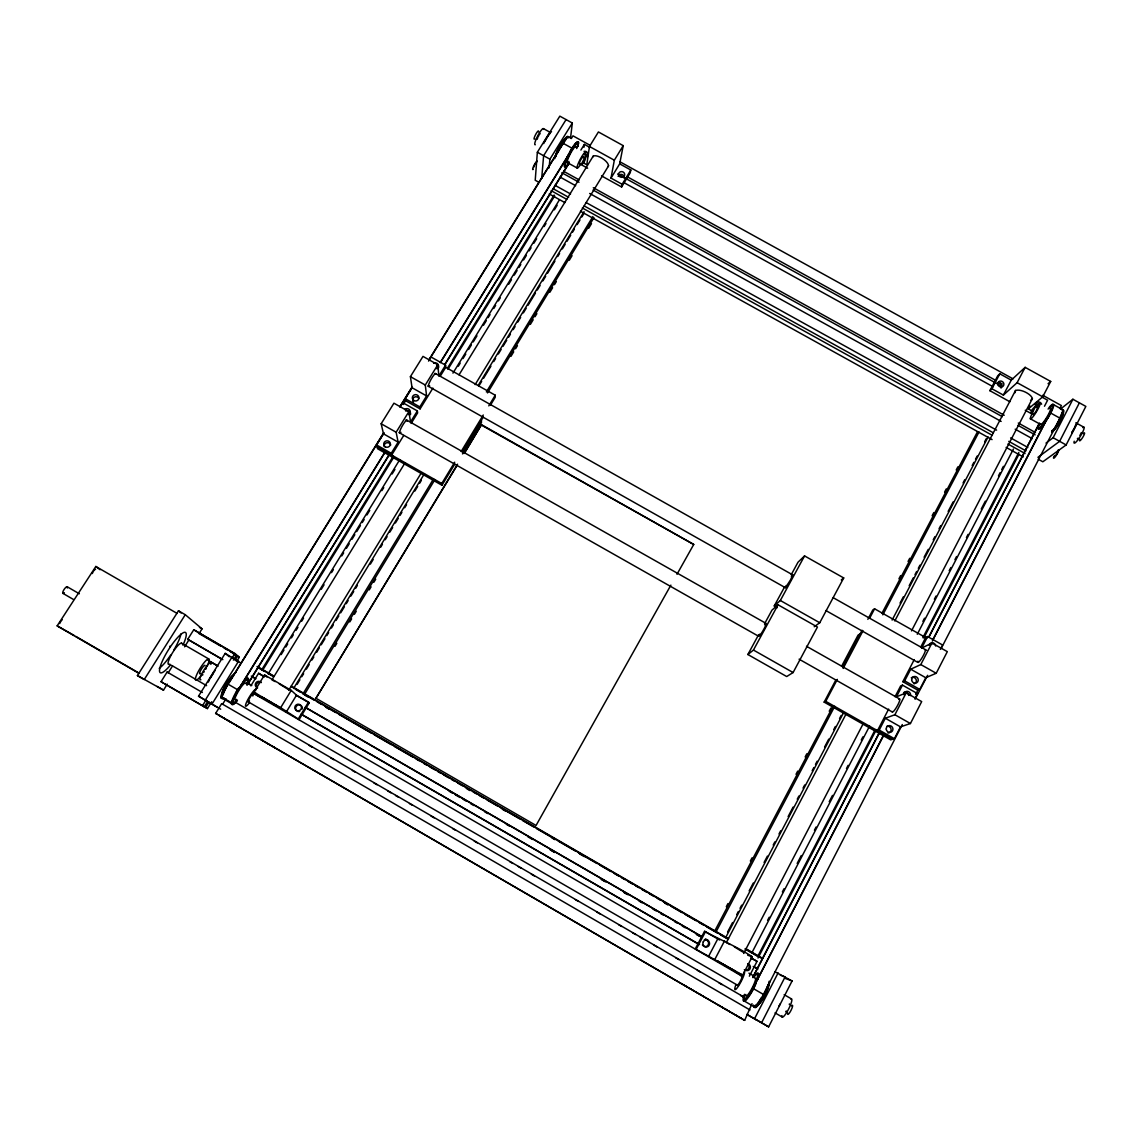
<?xml version="1.0" encoding="UTF-8"?>
<svg xmlns="http://www.w3.org/2000/svg" width="1143" height="1143" viewBox="0 0 1143 1143"><rect width="100%" height="100%" fill="white"/><g stroke="black" fill="none" stroke-linecap="round" stroke-linejoin="round"><path stroke-width="1.5" d="M444.998 366.917L495.248 395.221L495.19 397.335L490.604 404.922M434.94 373.275L792.771 574.915L790.427 580.044L785.427 587.716L427.868 386.034M785.427 587.716L786.198 585.53M570.486 138.403L572.329 123.044L559.841 116.143L537.353 152.248L535.224 180.265L538.239 181.937M541.696 178.379L543.625 155.719L566.085 119.601M549.083 167.864L549.912 159.191L572.329 123.044M583.987 147.233L584.387 144.375L589.945 147.447M601.532 175.893L621.606 186.995L622.163 184.28L611.005 178.108L619.677 163.863L623.221 145.647L598.418 131.959L589.474 146.49L586.788 164.721L582.601 162.406M611.005 178.108L614.334 160.22L623.221 145.647M619.677 163.863L630.807 170.007L630.222 172.779L621.606 186.995M533.638 167.364L534.238 165.735M1054.775 455.586L1054.618 456.514L1056.518 454.385M1057.604 452.128L1056.889 453.742M583.244 157.891C584.787 152.005 576.972 165.235 580.13 163.478M1033.301 413.152C1031.543 418.824 1040.187 405.708 1036.772 407.622M759.824 634.094C756.966 641.809 769.425 620.249 765.01 624.992M1059.532 418.452L1060.504 416.509A13.159 2.172 -58.7 0 0 1062.09 412.237M1050.831 411.166L932.831 639.694M747.193 1014.555L768.625 1026.857L792.085 980.965L774.925 971.736M1038.144 459.172L1042.83 461.772L1066.148 444.941L1085.85 406.408L1072.906 399.25L1060.504 409.065M778.112 972.893L754.566 1018.699L768.625 1026.857M1046.002 443.084L1053.132 437.74L1072.906 399.25M835.704 680.256L824.16 702.116L890.668 739.85L894.397 738.692L900.498 726.848L910.428 723.533L921.687 701.588L906.199 692.829L896.412 696.844L902.47 685.128L917.572 693.658L915.3 698.059M914.243 659.625L902.827 681.685L917.843 690.172L919.758 689.4L925.773 677.713L936.217 673.27L947.318 651.653L931.945 642.995L921.629 648.11L927.602 636.565L942.589 645.009L940.36 649.353M761.595 1022.771L785.098 976.922L780.212 975.136M1079.378 402.822L1059.632 441.341L1037.944 457.314M752.023 1003.654L744.665 1020.37L215.641 713.389L221.656 703.659L750.022 1009.983M1059.932 408.465L1061.404 405.579L1042.687 395.235M916.186 693.401L917.815 690.243M902.298 724.548L762.61 996.039A15.659 2.8 -62.7 0 1 753.537 1005.111M915.072 699.259L927.616 675.327M941.189 648.495L1060.618 416.781A14.33 2.357 -58.7 0 0 1061.761 409.766M757.952 955.948L875.267 729.534M922.844 637.708L1018.813 452.457M758.038 958.02L876.21 729.848M923.815 637.951L1019.013 454.157M749.351 976.193L757.037 961.349L750.865 957.777M1044.488 406.236L1047.602 400.221L1041.873 397.05M888.654 709.074L877.467 730.677L879.21 730.091L885.325 718.247L894.898 714.732L906.199 692.829M895.04 696.716L900.641 685.914L902.47 685.128M920.772 647.024L925.659 637.565L927.602 636.565M902.827 681.685L904.67 680.871L910.714 669.212L920.801 664.569L931.945 642.995M752.68 977.408L879.567 732.091M928.688 637.137L1039.201 423.467M752.88 977.494L879.839 732.006M928.988 636.98L1039.573 423.167M883.739 734.763L752.823 988.281L763.267 994.339M884.025 734.678L752.165 989.981M932.331 641.123L1050.946 411.437M1032.643 411.28L1028.329 408.894L1029.9 405.894M767.596 920.386L769.239 917.215M782.384 891.897L784.027 888.74M797.171 863.422L801.286 855.521M814.43 830.204L816.073 827.046M829.218 801.729L832.504 795.399M846.477 768.51L848.12 765.339M861.265 740.021L862.908 736.864M922.887 621.378L924.53 618.206M934.388 599.232L936.031 596.06M949.19 570.743L950.833 567.585M954.934 559.67L956.577 556.512M966.435 537.524L968.078 534.367M981.237 509.049L985.337 501.134M998.482 475.831L1000.125 472.659M1001.768 469.502L1003.411 466.33M752.037 952.49L869.594 726.091M917.272 634.265L1013.441 449.028M742.707 975.05L752.208 956.748C737.035 946.618 720.376 939.917 704.559 931.302L695.258 948.919L742.707 975.05L735.435 972.007L740.935 975.193M1028.329 408.894L1042.73 396.821L1050.703 381.448L1025.142 367.346L1011.241 380.133L1003.383 395.092L991.924 388.763L989.867 390.677L1009.869 401.75M743.65 953.462L862.951 724.191M911.5 630.893L1032.458 398.45M727.591 932.031L732.563 922.544M736.721 914.643L738.378 911.471M740.035 908.314L741.693 905.156M749.151 890.911L753.294 883.01M764.081 862.451L767.396 856.121M773.197 845.063L774.854 841.891M778.997 833.99L780.655 830.818M788.127 816.588L793.099 807.101M797.242 799.2L798.9 796.028M803.043 788.127L804.701 784.97M812.173 770.739L813.83 767.567M815.488 764.41L817.145 761.238M824.603 747.008L828.746 739.107M833.733 729.62L835.39 726.448M839.534 718.547L841.191 715.389M900.055 603.104L903.384 596.775M909.185 585.716L913.328 577.801M914.986 574.643L916.643 571.486M918.3 568.314L919.958 565.156M924.101 557.241L928.259 549.34M933.231 539.853L934.888 536.681M939.032 528.78L940.689 525.623M948.147 511.392L953.133 501.891M963.078 482.917L964.735 479.76M972.193 465.53L973.85 462.358M975.522 459.2L977.179 456.043M984.637 441.812L986.295 438.641M725.819 937.331L843.305 713.203M892.111 620.077L988.095 436.997M715.032 959.048L724.591 940.789M1003.383 395.092L1017.113 382.676L1025.142 367.346M726.819 941.703L845.977 714.175M894.812 620.949L1015.627 390.249M726.305 906.728L727.962 903.57M750.365 861.008L752.037 857.85M796.028 774.297L797.685 771.139M805.158 756.952L806.815 753.794M829.218 711.232L830.89 708.074M898.941 578.801L900.613 575.643M908.071 561.456L909.742 558.298M932.145 515.736L933.802 512.578M944.604 492.076L946.261 488.933M956.22 470.016L957.877 466.858M714.832 930.845L832.861 706.588M881.896 613.405L977.479 431.797M716.118 931.745L834.719 706.288M882.825 614.848L979.022 431.954M708.546 956.434L717.861 938.703M841.548 666.383L858.05 635.151L860.222 633.822M842.805 666.798L862.079 630.279M867.851 619.349L872.795 609.991L874.595 608.805L926.787 638.194M824.16 702.116L825.746 701.345L837.333 679.385M843.134 668.412L863.008 630.765M869.623 618.22L874.595 608.805M989.867 390.677L997.725 375.804L999.796 373.818L1011.241 380.133M696.187 949.29L705.531 931.588M991.924 388.763L999.796 373.818M758.666 634.622L747.865 654.51L786.698 676.542L793.099 672.541L817.445 627.05L778.026 604.79L771.982 610.133L764.496 623.907M814.216 626.75L819.745 622.749L843.72 577.944L804.558 555.912L798.014 562.213L791.227 574.715M751.565 990.567L752.823 988.238M777.34 607.69L774.254 605.947L784.441 587.202M747.865 654.51L753.451 650.053L778.026 604.79M774.254 605.947L780.34 600.504L804.558 555.912M534.553 165.092L535.61 163.42M670.884 585.13L536.053 825.475L315.954 698.259L457.557 464.187M676.985 574.272L693.73 544.468L481.474 424.667L464.001 453.542M385.177 452.085L236.93 692.287A14.102 2.472 -58.5 0 0 232.801 702.159A14.102 2.472 -58.5 0 0 236.387 700.945A14.116 2.472 -58.5 0 1 233.586 699.016A14.116 2.472 -58.5 0 1 244.073 682.014A14.116 2.472 -58.5 0 1 246.888 684.1M308.467 702.116L309.224 702.831L299.052 719.633L298.252 718.99L308.467 702.116L296.508 695.201L291.236 690.372L264.519 674.941L253.917 692.187L260.218 696.973L254.246 693.515M622.163 184.28L630.807 170.007M400.221 406.822L402.779 402.693L417.352 410.923L410.551 421.967L408.865 411.637L393.935 403.193L381.162 423.753L383.491 433.84L376.59 444.97L377.533 448.713L441.97 485.261L441.769 483.518L454.685 462.201M461.143 451.542L483.26 415.009M488.804 405.865L495.248 395.221M441.97 485.261L454.814 464.044M462.158 451.914L483.26 417.052M462.486 453.914L481.432 422.61L481.417 420.081M456.528 466.358L315.954 698.259M464.844 452.614L481.474 424.667M302.981 693.901L433.568 478.874M486.375 391.949L592.888 216.57M304.324 694.715L434.797 479.803M487.532 392.921L593.946 217.641M334.956 646.366L336.814 643.309M349.772 621.949L351.63 618.892M354.401 614.32L356.259 611.262M369.232 589.902L371.075 586.845M373.861 582.258L375.704 579.215M510.935 356.402L513.707 351.815M515.564 348.772L517.422 345.715M530.381 324.355L533.167 319.769M535.01 316.725L536.867 313.668M549.826 292.308L552.612 287.722M554.455 284.678L556.312 281.621M569.285 260.261L572.057 255.675M588.731 228.2L591.502 223.628M288.736 690.272L421.353 472.816M475.131 384.619L608.676 165.649M298.252 718.99L280.678 707.688L291.236 690.372M293.58 688.472L424.439 473.688M478.26 385.334L584.073 211.669M297.109 684.371L299.895 679.799M301.752 676.756L303.609 673.713M306.395 669.141L309.167 664.583M311.953 660.011L313.811 656.968M316.597 652.396L319.368 647.838M321.226 644.781L324.941 638.694M326.798 635.651L328.641 632.608M331.427 628.036L333.285 624.992M336.071 620.42L338.842 615.863M340.7 612.819L344.414 606.719M346.272 603.675L348.115 600.632M350.901 596.06L353.687 591.502M355.544 588.459L357.402 585.402M370.375 564.099L373.161 559.527M380.576 547.34L382.434 544.297M385.22 539.739L387.077 536.681M389.849 532.124L392.635 527.552M395.421 522.98L398.207 518.422M400.05 515.379L401.907 512.321M404.693 507.763L406.551 504.72M414.895 491.019L417.681 486.447M419.524 483.403L421.381 480.36M478.888 385.963L481.66 381.391M483.518 378.347L490.933 366.16M493.719 361.602L495.576 358.559M498.362 353.987L501.134 349.415M502.991 346.372L506.706 340.285M508.564 337.242L510.421 334.199M513.193 329.627L515.05 326.584M517.836 322.012L520.622 317.44M523.394 312.882L526.18 308.31M528.037 305.267L535.453 293.079M537.31 290.036L540.096 285.479M542.868 280.907L545.654 276.335M547.511 273.291L554.926 261.118M557.713 256.546L559.57 253.503M562.342 248.931L565.128 244.359M566.985 241.316L570.7 235.229M572.543 232.186L574.4 229.143M577.186 224.571L579.972 219.999M581.83 216.956L583.673 213.912M286.264 712.046L296.508 695.201M440.369 362.317L573.229 147.161A14.073 2.272 -62.3 0 1 577.744 146.29M268.191 673.798L399.764 459.672M452.957 373.118L559.341 199.982M281.164 654.596L283.964 650.038M285.821 646.995L287.693 643.966M291.422 637.894L293.28 634.865M296.08 630.307L297.952 627.264M301.681 621.192L303.538 618.163M321.254 589.317L324.055 584.773M331.513 572.629L333.385 569.585M341.771 555.927L343.643 552.898M346.429 548.34L349.229 543.782M352.03 539.239L354.83 534.681M356.687 531.638L360.416 525.58M362.288 522.537L364.146 519.508M366.946 514.95L369.746 510.392M381.862 490.661L383.734 487.632M392.12 473.959L394.921 469.416M458.329 366.203L460.186 363.16M462.986 358.602L465.787 354.059M468.587 349.501L471.373 344.943M473.245 341.914L476.974 335.842M483.503 325.212L486.304 320.669M488.161 317.625L490.033 314.596M493.762 308.524L495.619 305.481M498.419 300.923L500.277 297.894M508.678 284.236L511.478 279.678M514.264 275.12L517.065 270.577M518.936 267.533L520.794 264.504M523.594 259.947L526.394 255.389M529.195 250.846L531.052 247.802M533.852 243.245L536.653 238.701M544.111 226.557L545.968 223.514M554.369 209.855L557.155 205.297M272.62 678.785L404.979 462.986M459.043 374.833L593.274 155.991M428.854 359.916L563.885 141.989A14.073 2.357 -62.4 0 1 569.271 137.446M247.374 684.557L389.563 453.971M444.756 364.474L569.171 162.706M247.545 684.686L389.634 454.242M444.784 364.803L569.114 163.163M403.708 435.483L391.649 455.071L391.249 453.285L398.121 442.141L396.135 432.24L408.865 411.637M420.095 408.894L419.824 406.922L426.596 395.935L425.282 385.034L437.826 364.746L422.996 356.387L410.408 376.647L412.051 387.734L405.265 398.693L405.594 400.707L420.095 408.894L432.897 388.106M428.554 361.102L431.082 357.03L445.556 365.174L438.841 376.061L437.826 364.746M411.137 423.439L417.638 412.894L417.352 410.923M440.226 376.233L445.713 367.317L445.556 365.174M250.846 685.857L258.589 673.284L264.562 676.742M580.901 150.047L584.387 144.375M261.604 669.984L393.363 456.028M447.556 368.017L554.098 195.039M262.561 670.384L393.635 457.486M447.927 369.289L554.669 195.924M383.791 432.64L227.057 685.657A15.359 2.786 -58.4 0 0 224.014 697.959M399.75 406.879L411.951 387.191M229.1 682.742L383.877 432.926M400.75 405.679L412.009 387.506M429.839 358.745L564.171 141.946A12.93 2.172 -62.4 0 1 565.699 139.875M403.236 404.508L406.051 399.979M571.3 138.56L572.986 135.846L590.145 145.332M225.971 698.802L222.599 704.245L221.656 703.659M385.105 451.814L237.13 691.486A15.359 2.686 -58.5 0 0 232.1 703.445A15.359 2.686 -58.5 0 0 237.458 700.13M440.398 362.66L573.529 147.118A12.93 2.086 -62.3 0 1 577.044 147.547M205.283 700.102L231.915 657.239M205.911 700.188L202.454 705.745L204.326 706.817L207.569 701.588M232.343 657.639L234.901 653.525L193.753 629.764L187.738 639.308L222.256 659.454M233.343 660.082L236.544 654.939L234.901 653.525M235.301 659.754L237.687 655.911L230.143 651.553M204.297 699.716L208.855 702.345L205.626 707.546L207.44 708.589L211.684 701.773M236.772 661.326L239.287 657.282L237.687 655.911M238.63 661.125L212.026 704.017L198.525 696.187L225.2 653.367L241.216 663.297M199.211 633.336L202.04 628.85L185.266 614.705L178.479 610.791L137.417 675.556L163.506 690.129L167.264 684.143M204.326 706.817L161.034 681.699L167.121 672.041L202.368 692.472M184.58 646.824L188.795 640.123M185.266 614.705L144.247 679.528L137.417 675.556M139.146 673.456L57.15 625.864L95.826 566.471L177.151 613.434M693.73 544.468L481.474 425.139M791.356 576.486L792.728 574.886M1048.06 383.705L1050.703 381.448M841.277 579.901L843.72 577.944M915.672 694.415L917.572 693.658M747.693 955.219L752.208 956.748M757.037 961.349L751.308 958.32M785.412 978.479L792.085 980.965M271.963 679.942L275.192 681.585M726.448 942.675L730.063 944.504M619.792 161.706L1013.041 378.862M589.474 146.49L614.334 160.22M1017.113 382.676L1042.73 396.821M1052.946 404.322L1062.561 409.637M543.554 128.673L549.797 132.131M1075.906 422.824L1084.021 427.296M627.307 176.794L996.024 380.562M999.153 382.291L1002.268 384.019M563.085 143.275L572.443 148.447M1050.231 412.794L1059.918 418.152M617.649 173.993L1001.911 386.391M1034.715 404.522L1037.844 406.251M623.621 182.466L993.024 386.72M579.915 163.935L587.631 168.207M1025.257 410.266L1032.958 414.523M567.528 162.706L577.386 168.15M1030.343 418.781L1040.53 424.41M537.353 152.248L549.912 159.191M1053.132 437.74L1066.148 444.941M563.642 171.293L579.258 179.937M593.317 187.723L1004.226 415.238M1018.284 423.024L1035.472 432.54M561.842 172.736L579.015 182.251M593.074 190.038L1002.34 416.681M1017.956 425.339L1035.144 434.854M560.041 177.051L575.629 185.695M589.659 193.467L1001.154 421.424M1015.184 429.196L1032.329 438.683M554.955 185.295L570.557 193.953M586.173 202.597L996.596 430.125M1010.641 437.912L1027.814 447.442M553.012 188.638L568.628 197.296M584.23 205.94L993.138 432.697M1008.755 441.355L1025.914 450.871M551.183 190.695L566.771 199.339M582.359 207.983L992.353 435.369M1007.94 444.027L1025.085 453.528M549.254 193.939L564.842 202.582M580.43 211.241L992.081 439.612M1006.111 447.399L1023.256 456.914M833.218 597.703L926.559 650.31M825.875 610.548L917.6 662.283M410.408 376.647L425.282 385.034M920.801 664.569L936.217 673.27M412.051 387.734L426.596 395.935M910.714 669.212L925.773 677.713M57.15 625.864L74.209 635.479M780.34 600.504L819.745 622.749M405.265 398.693L419.824 406.922M904.67 680.871L919.758 689.4M406.094 419.752L766.139 623.449M806.487 646.266L899.598 698.944M398.978 432.568L758.766 636.351M799.1 659.182L892.14 711.889M381.162 423.753L396.135 432.24M894.898 714.732L910.428 723.533M383.491 433.84L398.121 442.141M885.325 718.247L900.498 726.848M753.451 650.053L793.099 672.541M376.59 444.97L391.249 453.285M879.21 730.091L894.397 738.692M377.061 446.799L441.769 483.518M825.746 701.345L892.583 739.264M262.018 740.264L262.804 740.707M265.119 742.021L265.89 742.464M267.791 743.593L268.776 744.15M271.477 745.75L272.863 746.536M273.834 747.093L275.192 747.851M215.641 713.389L217.413 714.404M222.113 717.09L218.656 715.118L741.664 1018.599L738.221 1016.57M223.299 717.761L224.985 718.718M227.171 720.033L228.343 720.69M229.829 721.576L230.729 722.09M233.386 723.605L234.258 724.105M236.472 725.434L237.344 725.934M239.93 727.405L240.773 727.891M255.375 736.406L256.175 736.864M258.561 738.221L259.347 738.664M734.392 946.904L743.979 952.719M161.034 681.699L163.178 682.928M199.468 627.378L202.04 628.85M257.275 666.455L274.263 676.27M291.265 686.086L728.577 938.732M745.579 948.547L762.581 958.363M236.544 654.939L193.753 629.764M257.275 666.912L272.706 675.827M291.236 686.529L728.205 938.975M745.193 948.79L762.181 958.606M198.496 633.265L221.099 646.324M224.114 648.067L227.128 649.81M259.904 668.741L264.547 671.427M267.633 673.213L272.277 675.884M295.466 689.286L300.095 691.972M303.195 693.758L314.011 700.002M317.111 701.788L321.74 704.474M324.841 706.26L335.656 712.503M338.742 714.289L371.218 733.049M374.304 734.835L391.32 744.665M394.406 746.45L412.952 757.166M416.052 758.952L419.138 760.738M423.782 763.424L426.868 765.21M429.968 766.996L434.597 769.668M437.698 771.454L440.784 773.24M443.884 775.025L448.513 777.711M451.614 779.497L454.7 781.283M457.786 783.069L462.429 785.755M465.515 787.541L470.159 790.213M473.245 791.999L476.345 793.785M479.431 795.571L484.075 798.257M487.161 800.043L497.991 806.286M501.077 808.072L519.636 818.802M522.722 820.588L533.552 826.832M536.639 828.618L555.184 839.333M558.284 841.119L575.286 850.949M578.387 852.735L596.932 863.451M600.018 865.237L610.848 871.495M613.934 873.281L618.577 875.967M621.663 877.753L624.764 879.538M627.85 881.324L632.493 883.996M635.579 885.782L638.68 887.568M641.766 889.354L646.409 892.04M649.495 893.826L654.139 896.498M657.225 898.284L660.311 900.07M663.411 901.856L668.055 904.542M671.141 906.328L681.957 912.585M685.057 914.371L695.873 920.615M698.973 922.401L703.602 925.087M706.703 926.873L717.518 933.117M720.619 934.903L728.348 939.375M745.35 949.204L759.266 957.234M233.286 653.81L239.287 657.282M304.681 695.058L307.767 696.844M326.298 707.56L329.398 709.346M466.901 788.784L469.987 790.57M502.434 809.315L505.52 811.101M551.869 837.876L554.969 839.662M579.687 853.95L584.316 856.621M664.654 903.041L667.755 904.827M264.076 676.727L258.589 673.284M295.68 695.001L309.224 702.831M704.559 931.302L719.633 940.017M187.738 639.308L222.842 659.597M251.303 676.056L255.932 678.728M305.295 707.274L701.773 936.503M754.237 966.835L757.309 968.621M252.16 676.756L255.246 678.542M306.124 707.946L702.331 937.031M705.402 938.817L708.489 940.589M753.194 966.435L757.823 969.121M449.17 791.256L452.257 793.042M455.343 794.828L459.972 797.5M463.058 799.286L466.144 801.072M470.773 803.758L473.874 805.529M484.675 811.787L487.761 813.573M506.278 824.274L509.364 826.06M527.88 836.762L532.509 839.448M551.026 850.149L554.112 851.935M601.961 879.596L605.047 881.382M623.564 892.083L628.193 894.769M638.994 901.013L642.08 902.799M652.882 909.042L655.968 910.828M660.597 913.5L663.683 915.286M674.484 921.529L677.57 923.315M682.2 926.001L685.286 927.787M696.087 934.031L700.716 936.703M550.14 849.835L554.769 852.507M601.047 879.267L605.661 881.939M624.178 892.64L627.264 894.426M696.659 934.56L699.745 936.346M181.394 643.138L208.597 658.868M207.94 660.168L217.099 665.469M247.117 682.842L251.76 685.514M301.166 714.104L699.545 944.561M748.951 973.15L753.58 975.822M210.455 661.783L218.056 666.183M248.002 683.514L251.089 685.3M302.009 714.746L698.559 944.161M784.169 994.681L791.442 998.882M253.917 692.187L280.678 707.688M253.203 693.272L741.364 975.793M67.151 586.73L79.324 593.774M62.979 593.403L73.638 599.575M247.731 701.559L738.521 985.809M775.04 1012.884L782.326 1017.099M172.922 666.14L206.612 685.657M235.144 702.188L745.065 997.739M518.25 866.537L521.337 868.323M575.386 899.641L578.472 901.427M596.989 912.157L600.075 913.943M618.606 924.687L621.692 926.473M632.508 932.731L635.594 934.531M640.223 937.203L643.309 939.003M654.125 945.261L657.211 947.047M675.727 957.791L678.813 959.577M697.344 970.307L700.43 972.093M718.961 982.837L722.047 984.623M740.578 995.353L743.664 997.153M309.139 745.422L312.225 747.222M330.741 757.938L333.827 759.738M352.344 770.468L355.43 772.254M373.947 782.984L377.033 784.77M387.834 791.027L390.92 792.813M395.535 795.499L398.621 797.285M409.423 803.543L412.509 805.329M431.025 816.059L434.111 817.845M452.628 828.575L455.714 830.361M474.231 841.091L477.317 842.877M509.721 861.665L512.807 863.451M531.324 874.181L534.41 875.967M741.164 995.767L744.25 997.553M222.342 697.444L230.9 702.402M222.199 698.173L232.215 703.974M743.893 1000.811L754.28 1006.826M210.655 703.431L217.113 707.174M746.808 1014.398L756.209 1019.856M164.663 683.785L207.44 708.589M75.752 636.38L138.989 673.084M157.062 686.386L163.506 690.129M279.278 683.9L288.879 689.829M718.99 1005.383L719.833 1005.883M722.405 1007.397L723.262 1007.912M725.748 1009.298L726.605 1009.812M729.248 1011.369L730.134 1011.898M731.791 1012.827L732.963 1013.512M735.363 1014.884L737.035 1015.87M742.893 1019.327L744.665 1020.37M683.471 984.766L684.8 985.552M685.743 986.109L687.1 986.923M690.015 988.581L690.986 989.152M693.058 990.338L693.801 990.781M696.087 992.124L696.859 992.581M699.802 994.239L700.573 994.696M702.916 996.096L703.717 996.567M198.525 696.187L220.699 709.203M167.121 672.041L168.264 672.727L172.522 665.969L171.393 665.255M238.215 690.072L227.971 684.128L226.871 686.457A14.102 2.557 -58.4 0 0 223.099 694.687M95.826 566.471L100.027 569.714M225.2 653.367L229.3 656.739M233.243 658.354L237.23 661.668M178.479 610.791L181.123 613.005M264.519 674.941L266.919 677.042M929.159 645.181A3.4 3.229 49.5 0 1 935.688 646.038M924.93 649.638A7.415 1.272 -60.3 0 1 922.158 657.625A7.415 1.272 -60.3 0 1 917.915 661.211M911.257 677.742A3.415 3.243 52 0 1 916.043 679.342A3.415 3.243 52 0 1 914.086 683.871M931.102 643.795A3.386 3.215 49.6 0 1 931.916 644.123M903.942 694.73A3.443 3.272 53.1 0 1 907.528 691.358A3.443 3.272 53.1 0 1 910.528 695.573M903.613 692.558A3.429 3.258 53.2 0 1 908.728 695.444M898.812 699.43A7.472 1.286 -60.6 0 1 897.441 705.66A7.472 1.286 -60.6 0 1 892.226 711.503M886.768 726.334A3.443 3.286 56 0 1 891.069 729.148A3.443 3.286 56 0 1 887.954 733.006M404.651 409.537A3.329 3.2 -3.9 0 1 409.637 409.894A3.329 3.2 -3.9 0 1 408.608 414.595M405.679 411.009A3.315 3.186 -3.9 0 1 410.494 414.623M400.95 432.311A7.344 1.286 -60.4 0 1 400.064 430.54A7.344 1.286 -60.4 0 1 404.636 422.281A7.344 1.286 -60.4 0 1 407.094 421.224M384.234 446.699A3.343 3.215 -7.1 0 1 386.648 442.784A3.343 3.215 -7.1 0 1 390.706 445.07M433.64 363.288A3.3 3.158 -0.1 0 1 438.14 364.488A3.3 3.158 -0.1 0 1 436.883 368.789M429.639 385.805A7.287 1.272 -60.8 0 1 430.482 380.39A7.287 1.272 -60.8 0 1 435.826 374.018M413.552 402.05A3.315 3.172 -2.7 0 1 413.023 401.393M412.709 400.621A3.315 3.172 -2.7 0 1 418.795 398.264M437.14 365.474A3.286 3.143 -0.1 0 1 438.655 367.389M1049.36 407.137A14.316 2.272 -58.7 0 1 1052.16 408.723A14.316 2.272 -58.7 0 1 1041.63 426.082A14.316 2.272 -58.7 0 1 1038.93 424.324M1048.088 409.08A13.159 2.086 -58.7 0 1 1052.046 408.194A13.159 2.086 -58.7 0 1 1042.845 424.182A13.159 2.086 -58.7 0 1 1038.958 424.939M761.409 997.682A14.388 2.572 -62.7 0 1 758.409 1002.282M756.823 1004.226A14.388 2.572 -62.7 0 1 754.637 1005.683M753.723 977.322A14.373 2.472 -62.6 0 1 756.937 978.722A14.373 2.472 -62.6 0 1 747.579 996.825A14.373 2.472 -62.6 0 1 744.436 995.282M753.208 977.565A15.659 2.686 -62.6 0 1 757.58 977.722A15.659 2.686 -62.6 0 1 746.893 998.225A15.659 2.686 -62.6 0 1 744.464 994.339M169.85 664.097A12.459 2.729 -57.9 0 1 171.964 653.653A12.459 2.729 -57.9 0 1 181.966 643.552M200.454 673.484A4.986 1 -58.1 0 1 201.168 669.527A4.986 1 -58.1 0 1 205.083 665.612M201.711 674.856A12.473 2.5 -58.1 0 1 195.796 677.099A12.473 2.5 -58.1 0 1 206.269 660.297A12.473 2.5 -58.1 0 1 206.726 666.812M222.914 698.273A15.359 2.8 -58.4 0 1 223.314 691.444A15.359 2.8 -58.4 0 1 233.343 675.627M222.042 696.673A14.102 2.572 -58.4 0 1 231.686 678.099M222.385 697.973A15.359 2.8 -58.4 0 1 224.399 687.9A15.359 2.8 -58.4 0 1 236.144 672.255M249.531 701.016A5.001 0.843 -58.5 0 1 248.445 700.602A5.001 0.843 -58.5 0 1 251.831 694.815A5.001 0.843 -58.5 0 1 253.503 694.23M253.217 695.001A5.001 0.843 -58.5 0 1 252.789 695.958M244.959 679.728A15.359 2.686 -58.4 0 1 247.374 682.028M234.586 702.602A15.359 2.686 -58.4 0 1 231.672 701.631A15.359 2.686 -58.4 0 1 238.773 687.686M232.043 702.474A14.102 2.472 -58.4 0 1 232.286 700.93M235.858 692.929A14.102 2.472 -58.4 0 1 237.73 689.743M245.173 680.056A14.102 2.472 -58.4 0 1 247.145 679.228M236.987 700.83A15.359 2.686 -58.5 0 1 232.872 699.959A15.359 2.686 -58.5 0 1 244.845 680.685A15.359 2.686 -58.5 0 1 246.774 685.057M249.46 702.745A9.987 1.672 -58.5 0 1 245.559 704.96A9.987 1.672 -58.5 0 1 251.403 693.815A9.987 1.672 -58.5 0 1 256.289 689.715M255.532 692.358A9.987 1.672 -58.5 0 1 254.675 694.272M236.458 699.373A9.987 1.743 -58.5 0 1 238.173 691.615A9.987 1.743 -58.5 0 1 245.702 683.585M210.741 677.656A9.987 1.929 -58.2 0 1 213.455 673.227M200.882 679.756A9.973 1.986 -58.2 0 1 204.297 669.441A9.973 1.986 -58.2 0 1 210.855 664.412M202.682 675.099A4.986 0.986 -58.2 0 1 202.825 674.441M203.625 672.555A4.986 0.986 -58.2 0 1 204.226 671.441M205.626 669.298A4.986 0.986 -58.2 0 1 206.34 668.398M222.728 692.472A9.987 1.829 -58.3 0 1 228.129 681.285M229.543 679.328A9.987 1.829 -58.3 0 1 233.458 676.042M222.285 694.087A11.23 2.057 -58.3 0 1 225.743 684.586A11.23 2.057 -58.3 0 1 233.486 674.984M227.571 683.928A11.23 2.043 -58.4 0 1 229.172 681.485M208.355 682.085A11.23 2.172 -58.2 0 1 215.27 670.327M170.421 665.04A23.732 5.229 -57.9 0 1 160.391 666.126A23.732 5.229 -57.9 0 1 179.822 635.294A23.732 5.229 -57.9 0 1 182.923 645.195M181.008 633.894A23.732 5.315 -57.8 0 1 173.893 649.953M170.636 655.125A23.732 5.315 -57.8 0 1 159.22 668.412M64.379 592.717A3.943 1.157 -56.9 0 1 62.808 592.145A3.943 1.157 -56.9 0 1 65.751 587.431A3.943 1.157 -56.9 0 1 67.323 588.002M59.765 623.564A3.243 0.914 -56.7 0 1 59.993 622.935M60.35 622.235A3.243 0.914 -56.7 0 1 61.265 620.82M61.765 620.22A3.243 0.914 -56.7 0 1 62.265 619.735M92.34 573.529A3.186 0.914 -57.3 0 1 93.355 571.471M93.826 570.8A3.186 0.914 -57.3 0 1 94.326 570.214M94.798 569.743A3.186 0.914 -57.3 0 1 95.583 569.3M169.635 646.352A3.958 0.886 -57.8 0 1 170.064 647.309M768.139 985.709A10.187 1.843 -62.7 0 1 763.624 997.368A10.187 1.843 -62.7 0 1 758.28 1002.811M768.753 984.652A11.459 2.072 -62.7 0 1 763.667 997.753A11.459 2.072 -62.7 0 1 757.666 1003.883M761.109 999.511A11.459 2.057 -62.7 0 1 759.724 1001.497M780.155 1003.854A11.473 2.186 -62.8 0 1 778.726 1006.483M769.153 981.265A15.659 2.8 -62.7 0 1 761.767 998.839A15.659 2.8 -62.7 0 1 754.051 1006.783M767.925 984.995A14.388 2.586 -62.7 0 1 761.224 999.239A14.388 2.586 -62.7 0 1 754.98 1006.126M769.696 981.58A15.659 2.815 -62.7 0 1 762.31 999.153A15.659 2.815 -62.7 0 1 754.594 1007.097M741.307 976.565A5.086 0.843 -62.5 0 1 740.735 980.394A5.086 0.843 -62.5 0 1 737.206 984.909M754.623 986.095A14.373 2.472 -62.6 0 1 749.865 994.653M756.966 974.05A15.659 2.7 -62.6 0 1 757.509 979.908M756.18 983.237A15.659 2.7 -62.6 0 1 748.665 996.91A15.659 2.7 -62.6 0 1 743.736 1000.911M744.35 971.621A10.173 1.672 -62.5 0 1 742.007 979.737A10.173 1.672 -62.5 0 1 735.792 989.381A10.173 1.672 -62.5 0 1 736.021 984.537M754.766 978.108A10.187 1.743 -62.6 0 1 751.651 988.924A10.187 1.743 -62.6 0 1 745.836 994.467M791.485 1005.911A5.101 1.014 -62.9 0 1 792.328 1007.24A5.101 1.014 -62.9 0 1 789.156 1013.355A5.101 1.014 -62.9 0 1 787.77 1013.069M790.77 999.082A10.201 2 -62.9 0 1 788.284 1009.683A10.201 2 -62.9 0 1 781.955 1015.613M789.384 1003.897A5.101 1 -62.9 0 1 789.313 1004.554M786.27 1010.998A5.101 1 -62.9 0 1 785.67 1011.784M557.055 153.691A14.073 2.372 -62.4 0 1 564.585 140.06A14.073 2.372 -62.4 0 1 568.671 137.774M557.798 152.519A12.93 2.172 -62.4 0 1 559.198 149.533M560.77 146.518A12.93 2.172 -62.4 0 1 566.699 138.132M554.741 158.663A14.073 2.372 -62.4 0 1 562.37 142.332A14.073 2.372 -62.4 0 1 568.185 137.503M567.9 164.278A12.93 2.086 -62.3 0 1 566.499 160.649A12.93 2.086 -62.3 0 1 575.315 144.79A12.93 2.086 -62.3 0 1 576.644 148.547M580.93 163.82A9.158 1.414 -62.2 0 1 577.201 166.449A9.158 1.414 -62.2 0 1 583.473 153.991A9.158 1.414 -62.2 0 1 585.016 155.734M577.029 141.903A14.073 2.272 -62.3 0 1 577.715 144.304M565.214 166.649A14.073 2.272 -62.3 0 1 569.271 152.862M569.857 151.776A14.073 2.272 -62.3 0 1 575.943 142.775M565.371 165.764A12.93 2.086 -62.3 0 1 567.128 157.677M570.128 151.69A12.93 2.086 -62.3 0 1 573.386 146.404M568.228 164.321A14.073 2.272 -62.3 0 1 565.628 162.335A14.073 2.272 -62.3 0 1 575 144.732A14.073 2.272 -62.3 0 1 577.515 146.861M568.971 161.463A9.158 1.472 -62.3 0 1 567.585 160.006A9.158 1.472 -62.3 0 1 572.843 149.533A9.158 1.472 -62.3 0 1 576.015 147.418M534.781 138.86A4.572 0.843 -62.6 0 1 534.438 137.203A4.572 0.843 -62.6 0 1 537.196 132.017A4.572 0.843 -62.6 0 1 538.496 131.888M544.897 141.503A9.144 1.629 -62.5 0 1 550.283 133.245M535.267 144.79A9.144 1.672 -62.5 0 1 538.167 135.031A9.144 1.672 -62.5 0 1 543.668 129.388M537.167 139.317A4.572 0.843 -62.5 0 1 537.91 137.403M538.424 136.331A4.572 0.843 -62.5 0 1 538.996 135.288M539.582 134.345A4.572 0.843 -62.5 0 1 540.139 133.56M555.969 156.291A9.158 1.543 -62.4 0 1 558.498 148.604A9.158 1.543 -62.4 0 1 563.813 140.56M555.427 157.277A10.301 1.743 -62.4 0 1 559.513 146.247A10.301 1.743 -62.4 0 1 565.314 139.46M563.099 142.604A10.301 1.729 -62.4 0 1 564.256 141.089M533.238 169.378A4.743 0.843 -62.3 0 1 534.224 164.963A4.743 0.843 -62.3 0 1 537.31 161.62M543.711 143.589A10.287 1.829 -62.5 0 1 551.54 131.802M1075.777 424.582A9.33 1.643 -58.5 0 1 1075.206 426.139M1074.334 427.996A9.33 1.643 -58.5 0 1 1071.977 432.154M1082.807 427.639A9.33 1.686 -58.5 0 1 1083.093 431.225A9.33 1.686 -58.5 0 1 1076.677 441.355A9.33 1.686 -58.5 0 1 1074.22 441.227M1081.335 432.54A4.658 0.843 -58.5 0 1 1079.878 435.44M1077.935 438.183A4.658 0.843 -58.5 0 1 1077.378 438.769M1062.061 415.209A9.315 1.557 -58.7 0 1 1060.247 420.595M1059.118 422.667A9.315 1.557 -58.7 0 1 1052.131 430.84M1062.261 414.037A10.487 1.743 -58.7 0 1 1059.375 422.61A10.487 1.743 -58.7 0 1 1051.917 432.025M1059.632 419.724A10.487 1.743 -58.7 0 1 1056.932 424.41M1052.717 430.068A10.487 1.743 -58.7 0 1 1051.66 431.068M1057.661 450.542A4.843 0.857 -58.7 0 1 1058.218 451.914A4.843 0.857 -58.7 0 1 1054.56 457.629A4.843 0.857 -58.7 0 1 1054.003 456.243M1076.635 422.696A10.487 1.843 -58.5 0 1 1076.306 424.053M1075.606 425.853A10.487 1.843 -58.5 0 1 1071.891 432.683M1036.201 406.437A3.143 2.9 37.8 0 1 1037.373 402.193A3.143 2.9 37.8 0 1 1041.616 404.208M1034.786 404.236A3.129 2.886 37.8 0 1 1039.001 405.351M997.067 383.391A3.115 2.886 36 0 1 1001.039 388.091M1015.055 392.706A9.373 3.658 25.1 0 1 1025.485 392.163A9.373 3.658 25.1 0 1 1030.557 400.293M618.149 176.422A3.058 2.843 13.1 0 1 621.835 174.479A3.058 2.843 13.1 0 1 624.035 177.994M584.044 151.362A3.058 2.843 11.1 0 1 587.888 153.805A3.058 2.843 11.1 0 1 584.887 156.977M592.674 157.177A9.087 3.6 32.8 0 1 602.232 158.334A9.087 3.6 32.8 0 1 607.947 166.735M584.43 154.119A3.043 2.829 11.1 0 1 587.488 157.005M299.737 711.417A3.386 3.286 -38.8 0 1 295.623 708.517A3.386 3.286 -38.8 0 1 299.337 704.902A3.386 3.286 -38.8 0 1 302.166 709.06M257.646 687.886A3.4 3.286 -35.9 0 1 255.761 683.014A3.4 3.286 -35.9 0 1 261.075 682.314M257.146 687.8A3.386 3.272 -36 0 1 261.361 682.571M747.822 963.735A3.515 3.358 79.2 0 1 750.008 968.85A3.515 3.358 79.2 0 1 744.75 969.65M748.179 964.192A3.5 3.343 79.2 0 1 744.307 969.735M704.302 939.846A3.472 3.343 81 0 1 708.574 943.604A3.472 3.343 81 0 1 703.645 946.218M702.945 945.675A3.472 3.343 81 0 1 702.402 944.961M1062.404 409.994A14.33 2.372 -58.7 0 1 1061.561 416.138A14.33 2.372 -58.7 0 1 1053.289 429.825M1062.647 412.109A13.159 2.172 -58.7 0 1 1056.646 424.624M1062.904 410.266A14.33 2.372 -58.7 0 1 1061.361 417.867A14.33 2.372 -58.7 0 1 1051.96 432.354M1035.915 407.365A9.315 1.414 -58.8 0 1 1039.873 404.993A9.315 1.414 -58.8 0 1 1032.258 417.666A9.315 1.414 -58.8 0 1 1032.258 413.437M1048.76 416.309A13.159 2.086 -58.7 0 1 1046.974 419.281M1043.316 424.51A13.159 2.086 -58.7 0 1 1039.487 428.168M1051.517 406.151A13.159 2.086 -58.7 0 1 1052.474 405.594M1049.845 407.422A14.316 2.272 -58.7 0 1 1053.617 406.008A14.316 2.272 -58.7 0 1 1047.917 418.109M1047.259 419.167A14.316 2.272 -58.7 0 1 1038.315 428.354M1050.06 408.623A9.315 1.472 -58.7 0 1 1046.174 418.281A9.315 1.472 -58.7 0 1 1040.53 423.71M1083.293 433.654A4.658 0.857 -58.4 0 1 1084.264 434.397A4.658 0.857 -58.4 0 1 1080.792 440.012A4.658 0.857 -58.4 0 1 1079.835 439.255M581.373 164.406C585.573 163.578 588.188 149.319 581.373 164.406M1035.629 406.065C1030.386 418.609 1028.571 411.637 1035.629 406.065M717.004 960.706L734.592 970.864L717.004 960.706M261.69 697.116L278.535 706.988L261.69 697.116M262.033 697.287L278.463 706.988L262.033 697.287M911.643 679.842A3.429 3.258 52 0 0 916.772 682.728A3.429 3.258 52 0 0 916.457 676.899A3.429 3.258 52 0 0 911.643 679.842M886.239 729.02A3.458 3.3 55.9 0 0 891.397 731.949A3.458 3.3 55.9 0 0 891.111 726.034A3.458 3.3 55.9 0 0 886.239 729.02M385.334 446.842A3.358 3.229 -7 0 0 390.406 444.084A3.358 3.229 -7 0 0 385.42 441.255A3.358 3.229 -7 0 0 385.334 446.842M413.937 400.564A3.329 3.186 -2.6 0 0 418.952 397.835A3.329 3.186 -2.6 0 0 413.995 395.049A3.329 3.186 -2.6 0 0 413.937 400.564M997.953 384.777A3.129 2.9 36 0 0 1003.14 386.148A3.129 2.9 36 0 0 1001.439 381.148A3.129 2.9 36 0 0 997.953 384.777M619.52 176.451A3.058 2.843 13.1 0 0 624.607 175.25A3.058 2.843 13.1 0 0 620.806 171.679A3.058 2.843 13.1 0 0 619.52 176.451M298.066 710.875A3.4 3.3 -38.7 0 0 301.109 705.845A3.4 3.3 -38.7 0 0 295.294 705.874A3.4 3.3 -38.7 0 0 298.066 710.875M703.274 941.818A3.5 3.358 81 0 0 706.317 947.018A3.5 3.358 81 0 0 709.089 941.746A3.5 3.358 81 0 0 703.274 941.818"/></g></svg>
